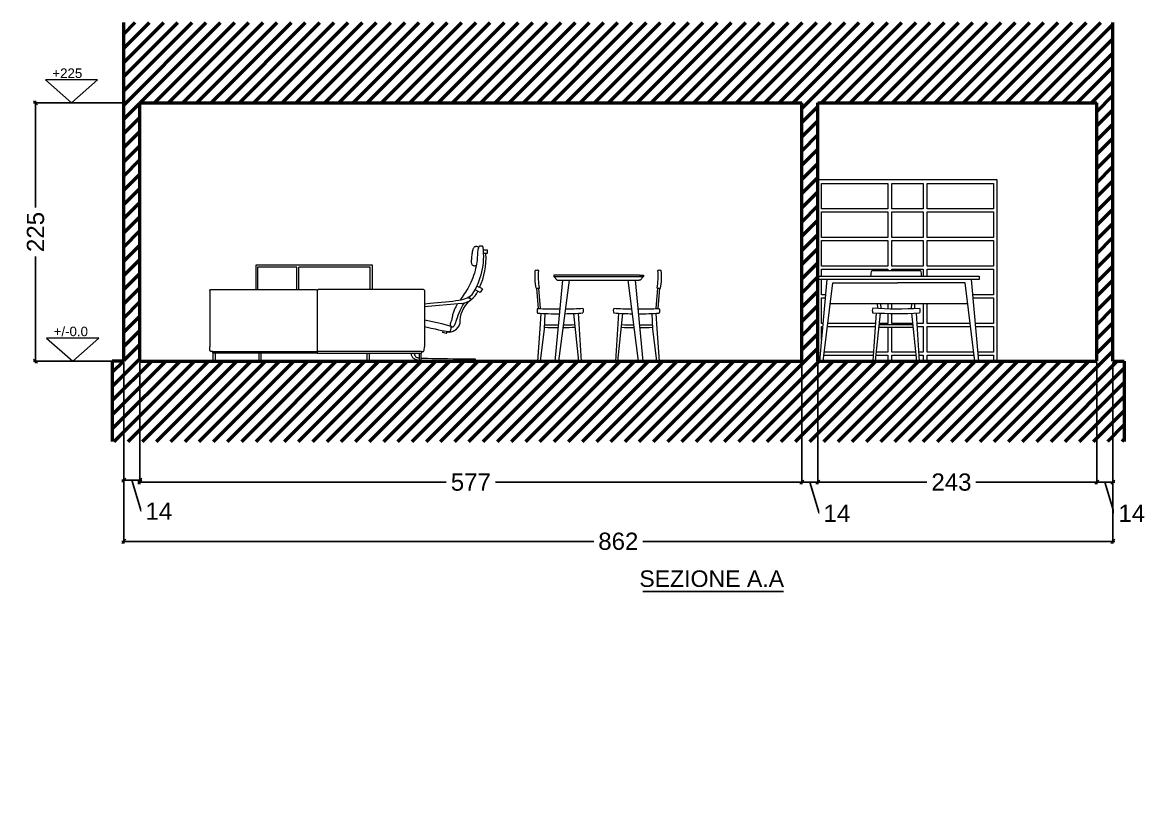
# Model space of a CAD drawing. Header units: inches. Extents: x 2960 to 8891, y 1487 to 4457.
# Drawn here: x 2960 to 3942, y 3772 to 4457 of the extents above; entities that cross this region are included whole.
import ezdxf

# ---------------------------------------------------------------- set-up
doc = ezdxf.new("R2010")
doc.units = ezdxf.units.IN
doc.header["$MEASUREMENT"] = 0
for name, color, linetype, lineweight in [('A-FURN', 8, 'Continuous', 20), ('A-WALL-FULL', 7, 'Continuous', 50), ('G-ANNO-DIM', 90, 'Continuous', 18)]:
    doc.layers.add(name, color=color, linetype=linetype, lineweight=lineweight)
doc.styles.add('ARIAL', font='arial.ttf')
doc.styles.add('underline', font='arial.ttf')
doc.dimstyles.new('TICK_36', dxfattribs={"dimtxt": 15, "dimasz": 3.6, "dimexe": 1.8, "dimexo": 1.2, "dimgap": 1.8, "dimtad": 0, "dimdec": 0, "dimzin": 0, "dimdsep": 46, "dimtxsty": 'ARIAL', "dimblk": 'OBLIQUE', "dimcen": 1.8, "dimdle": 1.8, "dimclrd": 256, "dimclrt": 256, "dimadec": 0, "dimazin": 0, "dimtfac": 1, "dimtdec": 0, "dimtmove": 1, "dimatfit": 3, "dimldrblk": 'OPEN90', "dimfxl": 1, "dimtfill": 1, "dimtolj": 1, "dimtzin": 0, "dimarcsym": 0})

# ---------------------------------------------------------------- blocks, each defined once
blk = doc.blocks.new('A$C3DB733C8')
for p, q in [((-154.5, 98.4), (-154.5, 40.1)), ((66.8, 98.4), (66.8, 40.1)), ((-151.5, 35.4), (-43.8, 35.4)), ((63.8, 35.4), (-43.8, 35.4))]:
    blk.add_line(p, q)
for points in [[(-154.5, 98.4), (-154.3, 99), (-153.5, 99.2), (-45, 99.2), (-43.8, 98.2), (-43.8, 46.9), (-43.8, 33.6), (-150.8, 33.6), (-151.5, 34.1), (-151.5, 35.4), (-153.5, 35.3), (-154.3, 36.8), (-154.5, 40.1)], [(66.8, 98.4), (66.6, 99), (65.9, 99.2), (-42.6, 99.2), (-43.8, 98.2), (-43.8, 46.9), (-43.8, 33.6), (63.1, 33.6), (63.9, 34.1), (63.8, 35.4), (65.9, 35.3), (66.6, 36.8), (66.8, 40.1)], [(-148.8, 33.6), (-148.8, 25.6), (-151.1, 25.6), (-151.1, 33.8)], [(61.2, 33.6), (61.2, 25.6), (63.5, 25.6), (63.5, 33.8)]]:
    blk.add_lwpolyline(points)
blk = doc.blocks.new('_Oblique')
at = {"color": 0, "linetype": 'ByBlock', "lineweight": -2}
blk.add_line((-0.5, -0.5), (0.5, 0.5), dxfattribs=at)
blk = doc.blocks.new('*D40')
at = {"layer": 'Defpoints', "color": 0, "transparency": 16777216}
for p in [(3048.35, 4161.67), (3062.35, 4161.67), (3062.35, 4057.95)]:
    blk.add_point(p, dxfattribs=at)
at = {"layer": 'G-ANNO-DIM', "color": 0, "lineweight": -2, "transparency": 16777216}
for p, q in [((3048.35, 4160.47), (3048.35, 4056.15)), ((3062.35, 4160.47), (3062.35, 4056.15))]:
    blk.add_line(p, q, dxfattribs=at)
at = {"layer": 'G-ANNO-DIM', "lineweight": -2, "transparency": 16777216}
for p, q in [((3046.55, 4057.95), (3064.15, 4057.95)), ((3055.35, 4057.95), (3063.48, 4030.85)), ((3063.48, 4030.85), (3067.08, 4030.85))]:
    blk.add_line(p, q, dxfattribs=at)
at = {"layer": 'G-ANNO-DIM', "lineweight": -2, "transparency": 16777216, "xscale": 3.6, "yscale": 3.6, "zscale": 3.6, "rotation": 180}
blk.add_blockref('_Oblique', (3048.35, 4057.95), dxfattribs=at)
at = {"layer": 'G-ANNO-DIM', "lineweight": -2, "transparency": 16777216, "xscale": 3.6, "yscale": 3.6, "zscale": 3.6}
blk.add_blockref('_Oblique', (3062.35, 4057.95), dxfattribs=at)
at = {"layer": 'G-ANNO-DIM', "transparency": 16777216, "insert": (3078.89, 4030.85), "char_height": 15, "attachment_point": 5, "style": 'ARIAL', "bg_fill": 3, "box_fill_scale": 1.25, "bg_fill_color": 256, "bg_fill_true_color": 13158600, "bg_fill_transparency": 0}
blk.add_mtext('\\A1;14', dxfattribs=at)
blk = doc.blocks.new('_Open90')
at = {"color": 0, "linetype": 'ByBlock', "lineweight": -2}
for p, q in [((0, 0), (-1, 0)), ((-0.5, 0.5), (0, 0)), ((0, 0), (-0.5, -0.5))]:
    blk.add_line(p, q, dxfattribs=at)
blk = doc.blocks.new('*D41')
at = {"layer": 'Defpoints', "color": 0, "transparency": 16777216}
for p in [(3639.35, 4161.67), (3653.35, 4161.67), (3653.35, 4056.15)]:
    blk.add_point(p, dxfattribs=at)
at = {"layer": 'G-ANNO-DIM', "color": 0, "lineweight": -2, "transparency": 16777216}
for p, q in [((3639.35, 4160.47), (3639.35, 4054.35)), ((3653.35, 4160.47), (3653.35, 4054.35))]:
    blk.add_line(p, q, dxfattribs=at)
at = {"layer": 'G-ANNO-DIM', "lineweight": -2, "transparency": 16777216}
for p, q in [((3637.55, 4056.15), (3655.15, 4056.15)), ((3646.35, 4056.15), (3654.48, 4029.05)), ((3654.48, 4029.05), (3658.08, 4029.05))]:
    blk.add_line(p, q, dxfattribs=at)
at = {"layer": 'G-ANNO-DIM', "lineweight": -2, "transparency": 16777216, "xscale": 3.6, "yscale": 3.6, "zscale": 3.6, "rotation": 180}
blk.add_blockref('_Oblique', (3639.35, 4056.15), dxfattribs=at)
at = {"layer": 'G-ANNO-DIM', "lineweight": -2, "transparency": 16777216, "xscale": 3.6, "yscale": 3.6, "zscale": 3.6}
blk.add_blockref('_Oblique', (3653.35, 4056.15), dxfattribs=at)
at = {"layer": 'G-ANNO-DIM', "transparency": 16777216, "insert": (3669.89, 4029.05), "char_height": 15, "attachment_point": 5, "style": 'ARIAL', "bg_fill": 3, "box_fill_scale": 1.25, "bg_fill_color": 256, "bg_fill_true_color": 13158600, "bg_fill_transparency": 0}
blk.add_mtext('\\A1;14', dxfattribs=at)
blk = doc.blocks.new('*D42')
at = {"layer": 'Defpoints', "color": 0, "transparency": 16777216}
for p in [(3896.41, 4161.67), (3910.41, 4161.67), (3910.41, 4056.15)]:
    blk.add_point(p, dxfattribs=at)
at = {"layer": 'G-ANNO-DIM', "color": 0, "lineweight": -2, "transparency": 16777216}
for p, q in [((3896.41, 4160.47), (3896.41, 4054.35)), ((3910.41, 4160.47), (3910.41, 4054.35))]:
    blk.add_line(p, q, dxfattribs=at)
at = {"layer": 'G-ANNO-DIM', "lineweight": -2, "transparency": 16777216}
for p, q in [((3894.61, 4056.15), (3912.21, 4056.15)), ((3903.41, 4056.15), (3911.54, 4029.05)), ((3911.54, 4029.05), (3915.14, 4029.05))]:
    blk.add_line(p, q, dxfattribs=at)
at = {"layer": 'G-ANNO-DIM', "lineweight": -2, "transparency": 16777216, "xscale": 3.6, "yscale": 3.6, "zscale": 3.6, "rotation": 180}
blk.add_blockref('_Oblique', (3896.41, 4056.15), dxfattribs=at)
at = {"layer": 'G-ANNO-DIM', "lineweight": -2, "transparency": 16777216, "xscale": 3.6, "yscale": 3.6, "zscale": 3.6}
blk.add_blockref('_Oblique', (3910.41, 4056.15), dxfattribs=at)
at = {"layer": 'G-ANNO-DIM', "transparency": 16777216, "insert": (3926.95, 4029.05), "char_height": 15, "attachment_point": 5, "style": 'ARIAL', "bg_fill": 3, "box_fill_scale": 1.25, "bg_fill_color": 256, "bg_fill_true_color": 13158600, "bg_fill_transparency": 0}
blk.add_mtext('\\A1;14', dxfattribs=at)
blk = doc.blocks.new('*D43')
at = {"layer": 'Defpoints', "color": 0, "transparency": 16777216}
for p in [(3639.35, 4107.41), (3062.35, 4081.18), (3639.35, 4056.15)]:
    blk.add_point(p, dxfattribs=at)
at = {"layer": 'G-ANNO-DIM', "color": 0, "lineweight": -2, "transparency": 16777216}
for p, q in [((3639.35, 4106.21), (3639.35, 4054.35)), ((3062.35, 4079.98), (3062.35, 4054.35))]:
    blk.add_line(p, q, dxfattribs=at)
at = {"layer": 'G-ANNO-DIM', "lineweight": -2, "transparency": 16777216}
for p, q in [((3060.55, 4056.15), (3332.48, 4056.15)), ((3641.15, 4056.15), (3369.23, 4056.15))]:
    blk.add_line(p, q, dxfattribs=at)
at = {"layer": 'G-ANNO-DIM', "lineweight": -2, "transparency": 16777216, "xscale": 3.6, "yscale": 3.6, "zscale": 3.6, "rotation": 180}
blk.add_blockref('_Oblique', (3062.35, 4056.15), dxfattribs=at)
at = {"layer": 'G-ANNO-DIM', "lineweight": -2, "transparency": 16777216, "xscale": 3.6, "yscale": 3.6, "zscale": 3.6}
blk.add_blockref('_Oblique', (3639.35, 4056.15), dxfattribs=at)
at = {"layer": 'G-ANNO-DIM', "transparency": 16777216, "insert": (3350.85, 4056.15), "char_height": 15, "attachment_point": 5, "style": 'ARIAL', "bg_fill": 3, "box_fill_scale": 1.25, "bg_fill_color": 256, "bg_fill_true_color": 13158600, "bg_fill_transparency": 0}
blk.add_mtext('\\A1;577', dxfattribs=at)
blk = doc.blocks.new('*D44')
at = {"layer": 'Defpoints', "color": 0, "transparency": 16777216}
for p in [(3653.35, 4161.67), (3896.41, 4161.67), (3896.41, 4056.15)]:
    blk.add_point(p, dxfattribs=at)
at = {"layer": 'G-ANNO-DIM', "color": 0, "lineweight": -2, "transparency": 16777216}
for p, q in [((3653.35, 4160.47), (3653.35, 4054.35)), ((3896.41, 4160.47), (3896.41, 4054.35))]:
    blk.add_line(p, q, dxfattribs=at)
at = {"layer": 'G-ANNO-DIM', "lineweight": -2, "transparency": 16777216}
for p, q in [((3651.55, 4056.15), (3751.24, 4056.15)), ((3898.21, 4056.15), (3788.24, 4056.15))]:
    blk.add_line(p, q, dxfattribs=at)
at = {"layer": 'G-ANNO-DIM', "lineweight": -2, "transparency": 16777216, "xscale": 3.6, "yscale": 3.6, "zscale": 3.6, "rotation": 180}
blk.add_blockref('_Oblique', (3653.35, 4056.15), dxfattribs=at)
at = {"layer": 'G-ANNO-DIM', "lineweight": -2, "transparency": 16777216, "xscale": 3.6, "yscale": 3.6, "zscale": 3.6}
blk.add_blockref('_Oblique', (3896.41, 4056.15), dxfattribs=at)
at = {"layer": 'G-ANNO-DIM', "transparency": 16777216, "insert": (3769.74, 4056.15), "char_height": 15, "attachment_point": 5, "style": 'ARIAL', "bg_fill": 3, "box_fill_scale": 1.25, "bg_fill_color": 256, "bg_fill_true_color": 13158600, "bg_fill_transparency": 0}
blk.add_mtext('\\A1;243', dxfattribs=at)
blk = doc.blocks.new('*D45')
at = {"layer": 'Defpoints', "color": 0, "transparency": 16777216}
for p in [(3048.35, 4161.67), (3910.41, 4081.63), (3910.41, 4004.58)]:
    blk.add_point(p, dxfattribs=at)
at = {"layer": 'G-ANNO-DIM', "color": 0, "lineweight": -2, "transparency": 16777216}
for p, q in [((3048.35, 4160.47), (3048.35, 4002.78)), ((3910.41, 4080.43), (3910.41, 4002.78))]:
    blk.add_line(p, q, dxfattribs=at)
at = {"layer": 'G-ANNO-DIM', "lineweight": -2, "transparency": 16777216}
for p, q in [((3046.55, 4004.58), (3461.08, 4004.58)), ((3912.21, 4004.58), (3497.69, 4004.58))]:
    blk.add_line(p, q, dxfattribs=at)
at = {"layer": 'G-ANNO-DIM', "lineweight": -2, "transparency": 16777216, "xscale": 3.6, "yscale": 3.6, "zscale": 3.6, "rotation": 180}
blk.add_blockref('_Oblique', (3048.35, 4004.58), dxfattribs=at)
at = {"layer": 'G-ANNO-DIM', "lineweight": -2, "transparency": 16777216, "xscale": 3.6, "yscale": 3.6, "zscale": 3.6}
blk.add_blockref('_Oblique', (3910.41, 4004.58), dxfattribs=at)
at = {"layer": 'G-ANNO-DIM', "transparency": 16777216, "insert": (3479.38, 4004.58), "char_height": 15, "attachment_point": 5, "style": 'ARIAL', "bg_fill": 3, "box_fill_scale": 1.25, "bg_fill_color": 256, "bg_fill_true_color": 13158600, "bg_fill_transparency": 0}
blk.add_mtext('\\A1;862', dxfattribs=at)
blk = doc.blocks.new('*D46')
at = {"layer": 'Defpoints', "color": 0, "transparency": 16777216}
for p in [(2971.44, 4386.67), (3048.35, 4386.67), (3048.35, 4161.67)]:
    blk.add_point(p, dxfattribs=at)
at = {"layer": 'G-ANNO-DIM', "color": 0, "lineweight": -2, "transparency": 16777216}
for p, q in [((3047.15, 4386.67), (2969.64, 4386.67)), ((3047.15, 4161.67), (2969.64, 4161.67))]:
    blk.add_line(p, q, dxfattribs=at)
at = {"layer": 'G-ANNO-DIM', "lineweight": -2, "transparency": 16777216}
for p, q in [((2971.44, 4388.47), (2971.44, 4292.73)), ((2971.44, 4159.87), (2971.44, 4255.62))]:
    blk.add_line(p, q, dxfattribs=at)
at = {"layer": 'G-ANNO-DIM', "lineweight": -2, "transparency": 16777216, "xscale": 3.6, "yscale": 3.6, "zscale": 3.6}
for p, rotation in [((2971.44, 4386.67), 90), ((2971.44, 4161.67), 270)]:
    blk.add_blockref('_Oblique', p, dxfattribs=dict(at, rotation=rotation))
at = {"layer": 'G-ANNO-DIM', "transparency": 16777216, "insert": (2971.44, 4274.17), "char_height": 15, "attachment_point": 5, "rotation": 90, "style": 'ARIAL', "bg_fill": 3, "box_fill_scale": 1.25, "bg_fill_color": 256, "bg_fill_true_color": 13158600, "bg_fill_transparency": 0}
blk.add_mtext('\\A1;225', dxfattribs=at)

msp = doc.modelspace()

# ---------------------------------------------------------------- hatches: boundary and pattern name
at = {"layer": 'A-WALL-FULL'}
h = msp.add_hatch(dxfattribs=at)
h.set_pattern_fill('ANSI31', color=0, scale=70)
h.paths.add_polyline_path([(3048.35, 4456.67), (3048.35, 4386.67), (3048.35, 4161.67), (3038.35, 4161.67), (3038.35, 4091.67), (3920.41, 4091.67), (3920.41, 4161.67), (3910.41, 4161.67), (3910.41, 4386.67), (3910.41, 4456.67)])
h.paths.add_polyline_path([(3639.35, 4386.67), (3639.35, 4161.67), (3062.35, 4161.67), (3062.35, 4386.67)], flags=16)
h.paths.add_polyline_path([(3653.35, 4386.67), (3896.41, 4386.67), (3896.41, 4161.67), (3653.35, 4161.67)], flags=16)
h.paths.add_polyline_path([(3306.06, 3727.76), (3305.9, 3657.76), (3305.41, 3432.76), (3010.41, 3432.76), (3000.41, 3432.76), (3000.41, 3362.76), (3920.41, 3362.76), (3920.41, 3432.76), (3910.41, 3432.76), (3910.41, 3657.76), (3910.41, 3727.76)])
h.paths.add_polyline_path([(3896.41, 3657.76), (3896.41, 3432.76), (3319.41, 3432.76), (3319.41, 3657.76)], flags=16)
h.paths.add_polyline_path([(2996.41, 2154.49), (2996.41, 2084.49), (2996.41, 1859.49), (2986.41, 1859.49), (2986.41, 1789.49), (3920.41, 1789.49), (3920.41, 1859.49), (3910.41, 1859.49), (3910.41, 2084.49), (3910.41, 2154.49)])
h.paths.add_polyline_path([(3896.41, 2084.49), (3896.41, 1859.49), (3310.91, 1859.49), (3310.91, 2084.49)], flags=16)
h.paths.add_polyline_path([(3296.41, 2084.49), (3296.41, 1859.49), (3010.41, 1859.49), (3010.41, 2084.49)], flags=16)
at = {"layer": 'G-ANNO-DIM'}
h = msp.add_hatch(color=256, dxfattribs=at)
h.dxf.hatch_style = 1
h.paths.add_polyline_path([(3025.48, 4406.69), (2979.97, 4406.69), (3002.72, 4386.67)], flags=17)
h.paths.add_polyline_path([(2979.97, 4406.69), (3002.72, 4386.67), (3025.48, 4406.69)])
h = msp.add_hatch(color=256, dxfattribs=at)
h.dxf.hatch_style = 1
h.paths.add_polyline_path([(3026.6, 4181.69), (2981.1, 4181.69), (3003.85, 4161.67)], flags=17)
h.paths.add_polyline_path([(2981.1, 4181.69), (3003.85, 4161.67), (3026.6, 4181.69)])

# ---------------------------------------------------------------- linework, layer by layer
for p, q in [((3298.76, 4168.39), (3298.73, 4168.51)), ((3301.39, 4168.51), (3301.43, 4168.32)), ((3500.65, 3960.94), (3623.5, 3960.94))]:
    msp.add_line(p, q)
at = {"layer": 'A-FURN'}
for p, q in [((3809.6, 4319.49), (3653.35, 4319.49)), ((3653.35, 4319.49), (3653.35, 4161.67)), ((3656.48, 4294.48), (3656.48, 4316.36)), ((3656.48, 4316.36), (3714.24, 4316.36)), ((3714.24, 4316.36), (3714.24, 4294.48)), ((3717.76, 4316.36), (3745.2, 4316.36)), ((3717.76, 4294.48), (3717.76, 4316.36)), ((3745.2, 4316.36), (3745.2, 4294.48)), ((3748.72, 4294.48), (3748.72, 4316.36)), ((3748.72, 4316.36), (3806.48, 4316.36)), ((3806.48, 4316.36), (3806.48, 4294.48)), ((3809.6, 4161.67), (3809.6, 4319.49)), ((3714.24, 4294.48), (3656.48, 4294.48)), ((3745.2, 4294.48), (3717.76, 4294.48)), ((3806.48, 4294.48), (3748.72, 4294.48)), ((3656.48, 4269.48), (3656.48, 4291.74)), ((3656.48, 4291.74), (3714.24, 4291.74)), ((3714.24, 4291.74), (3714.24, 4269.48)), ((3717.76, 4291.74), (3745.2, 4291.74)), ((3717.76, 4269.48), (3717.76, 4291.74)), ((3745.2, 4291.74), (3745.2, 4269.48)), ((3748.72, 4269.48), (3748.72, 4291.74)), ((3748.72, 4291.74), (3806.48, 4291.74)), ((3806.48, 4291.74), (3806.48, 4269.48)), ((3714.24, 4269.48), (3656.48, 4269.48)), ((3656.48, 4244.48), (3656.48, 4266.74)), ((3656.48, 4266.74), (3714.24, 4266.74)), ((3714.24, 4266.74), (3714.24, 4244.48)), ((3745.2, 4269.48), (3717.76, 4269.48)), ((3717.76, 4266.74), (3745.2, 4266.74)), ((3717.76, 4244.48), (3717.76, 4266.74)), ((3745.2, 4266.74), (3745.2, 4244.48)), ((3806.48, 4269.48), (3748.72, 4269.48)), ((3748.72, 4244.48), (3748.72, 4266.74)), ((3748.72, 4266.74), (3806.48, 4266.74)), ((3806.48, 4266.74), (3806.48, 4244.48)), ((3263.11, 4223.97), (3263.11, 4243.4)), ((3714.24, 4244.48), (3656.48, 4244.48)), ((3745.2, 4244.48), (3717.76, 4244.48)), ((3806.48, 4244.48), (3748.72, 4244.48)), ((3199.27, 4223.97), (3199.27, 4243.4)), ((3200.92, 4223.97), (3200.92, 4243.4)), ((3423.11, 4235.43), (3501.43, 4235.43)), ((3656.48, 4235.6), (3656.48, 4241.74)), ((3656.48, 4241.74), (3714.24, 4241.74)), ((3714.24, 4241.74), (3714.24, 4240.75)), ((3717.76, 4241.74), (3745.2, 4241.74)), ((3717.76, 4240.75), (3717.76, 4241.74)), ((3745.2, 4241.74), (3745.2, 4235.6)), ((3748.72, 4235.6), (3748.72, 4241.74)), ((3748.72, 4241.74), (3806.48, 4241.74)), ((3806.48, 4241.74), (3806.48, 4219.48)), ((3359.03, 4221.32), (3354.47, 4223.86)), ((3360.9, 4224.6), (3356.07, 4226.93)), ((3360.9, 4224.6), (3359.03, 4221.32)), ((3409.68, 4207.51), (3408.24, 4225.11)), ((3411.62, 4207.41), (3410.16, 4225.15)), ((3512.29, 4207.41), (3513.75, 4225.15)), ((3514.22, 4207.51), (3515.66, 4225.11)), ((3656.48, 4219.48), (3656.48, 4232.69)), ((3331.93, 4213.65), (3335.03, 4213.99)), ((3335.03, 4213.99), (3337.84, 4214.33)), ((3337.84, 4214.33), (3340.31, 4214.68)), ((3340.31, 4214.68), (3342.45, 4215.07)), ((3342.45, 4215.07), (3344.34, 4215.53)), ((3344.34, 4215.53), (3346.04, 4216.07)), ((3346.04, 4216.07), (3347.59, 4216.75)), ((3347.59, 4216.75), (3349.07, 4217.57)), ((3349.07, 4217.57), (3350.53, 4218.59)), ((3350.53, 4218.59), (3352.04, 4219.82)), ((3659.98, 4219.48), (3656.48, 4219.48)), ((3656.48, 4194.48), (3656.48, 4216.74)), ((3656.48, 4216.74), (3659.73, 4216.74)), ((3806.48, 4219.48), (3788.11, 4219.48)), ((3788.36, 4216.74), (3806.48, 4216.74)), ((3806.48, 4216.74), (3806.48, 4194.48)), ((3310.48, 4211.48), (3315.33, 4212.01)), ((3342.67, 4211.86), (3310.48, 4208.92)), ((3315.33, 4212.01), (3318.49, 4212.33)), ((3318.49, 4212.33), (3321.82, 4212.65)), ((3321.82, 4212.65), (3325.23, 4212.98)), ((3325.23, 4212.98), (3328.63, 4213.31)), ((3328.63, 4213.31), (3331.93, 4213.65)), ((3664.12, 4211.81), (3783.98, 4211.81)), ((3705.07, 4211.81), (3705.19, 4207.72)), ((3707.93, 4211.81), (3708.06, 4207.59)), ((3714.24, 4211.81), (3714.24, 4207.38)), ((3717.76, 4207.32), (3717.76, 4211.81)), ((3734.98, 4207.52), (3735.11, 4211.81)), ((3737.86, 4207.64), (3737.98, 4211.81)), ((3745.2, 4211.81), (3745.2, 4194.48)), ((3748.72, 4194.48), (3748.72, 4211.81)), ((3411.71, 4203.26), (3411.06, 4189.79)), ((3415.45, 4203.11), (3414.8, 4189.7)), ((3445, 4161.67), (3440.59, 4203.17)), ((3444.43, 4203.34), (3447.11, 4161.67)), ((3479.48, 4203.34), (3476.8, 4161.67)), ((3478.91, 4161.67), (3483.32, 4203.17)), ((3508.46, 4203.11), (3509.1, 4189.7)), ((3512.2, 4203.26), (3512.84, 4189.79)), ((3657.73, 4194.48), (3656.48, 4194.48)), ((3703.44, 4194.48), (3662.02, 4194.48)), ((3704.03, 4203.63), (3701.35, 4161.78)), ((3703.46, 4161.78), (3707.87, 4203.44)), ((3714.24, 4194.48), (3706.92, 4194.48)), ((3714.24, 4203.23), (3714.24, 4194.48)), ((3717.76, 4194.48), (3717.76, 4203.16)), ((3736.04, 4194.48), (3717.76, 4194.48)), ((3739.5, 4161.67), (3735.1, 4203.37)), ((3738.93, 4203.54), (3741.61, 4161.67)), ((3745.2, 4194.48), (3739.51, 4194.48)), ((3786.07, 4194.48), (3748.72, 4194.48)), ((3806.48, 4194.48), (3790.37, 4194.48)), ((3411.06, 4189.79), (3408.81, 4161.67)), ((3414.8, 4189.7), (3411.27, 4161.67)), ((3509.1, 4189.7), (3512.64, 4161.67)), ((3512.85, 4189.79), (3515.1, 4161.67)), ((3656.48, 4180.62), (3656.48, 4191.74)), ((3656.48, 4191.74), (3657.48, 4191.74)), ((3661.69, 4191.74), (3703.27, 4191.74)), ((3706.58, 4191.33), (3736.37, 4191.33)), ((3706.82, 4193.52), (3736.13, 4193.52)), ((3714.24, 4191.33), (3714.24, 4169.48)), ((3717.76, 4169.48), (3717.76, 4191.33)), ((3739.69, 4191.74), (3745.2, 4191.74)), ((3745.2, 4191.74), (3745.2, 4169.48)), ((3748.72, 4169.48), (3748.72, 4191.74)), ((3748.72, 4191.74), (3786.4, 4191.74)), ((3790.61, 4191.74), (3806.48, 4191.74)), ((3806.48, 4191.74), (3806.48, 4169.48)), ((3298.99, 4167.54), (3298.76, 4168.39)), ((3299.22, 4166.79), (3298.99, 4167.54)), ((3299.46, 4166.13), (3299.22, 4166.79)), ((3299.71, 4165.55), (3299.46, 4166.13)), ((3299.99, 4165.05), (3299.71, 4165.55)), ((3300.29, 4164.6), (3299.99, 4165.05)), ((3301.43, 4168.32), (3301.71, 4167.35)), ((3301.71, 4167.35), (3301.97, 4166.64)), ((3301.97, 4166.64), (3302.23, 4166.12)), ((3302.23, 4166.12), (3302.48, 4165.76)), ((3302.48, 4165.76), (3302.72, 4165.49)), ((3302.72, 4165.49), (3302.98, 4165.29)), ((3302.98, 4165.29), (3303.25, 4165.09)), ((3303.25, 4165.09), (3303.63, 4164.91)), ((3303.63, 4164.91), (3304.21, 4164.73)), ((3658.68, 4166.74), (3701.67, 4166.74)), ((3701.84, 4169.48), (3659.01, 4169.48)), ((3703.98, 4166.74), (3714.24, 4166.74)), ((3714.24, 4169.48), (3704.27, 4169.48)), ((3714.24, 4166.74), (3714.24, 4161.67)), ((3738.68, 4169.48), (3717.76, 4169.48)), ((3717.76, 4161.67), (3717.76, 4166.74)), ((3717.76, 4166.74), (3738.97, 4166.74)), ((3745.2, 4169.48), (3741.11, 4169.48)), ((3741.28, 4166.74), (3745.2, 4166.74)), ((3745.2, 4166.74), (3745.2, 4161.67)), ((3789.09, 4169.48), (3748.72, 4169.48)), ((3748.72, 4161.67), (3748.72, 4166.74)), ((3748.72, 4166.74), (3789.42, 4166.74)), ((3806.48, 4169.48), (3792.62, 4169.48)), ((3792.86, 4166.74), (3806.48, 4166.74)), ((3806.48, 4166.74), (3806.48, 4161.67)), ((3300.64, 4164.21), (3300.29, 4164.6)), ((3301.03, 4163.86), (3300.64, 4164.21)), ((3301.47, 4163.53), (3301.03, 4163.86)), ((3301.99, 4163.23), (3301.47, 4163.53)), ((3302.65, 4162.95), (3301.99, 4163.23)), ((3303.53, 4162.69), (3302.65, 4162.95)), ((3304.7, 4162.45), (3303.53, 4162.69)), ((3304.21, 4164.73), (3305.07, 4164.57)), ((3305.68, 4162.32), (3304.7, 4162.45)), ((3305.07, 4164.57), (3305.68, 4164.5)), ((3307.62, 4164.32), (3308.04, 4164.29)), ((3308.23, 4162.04), (3307.62, 4162.1)), ((3308.04, 4164.29), (3310.34, 4164.17)), ((3310.75, 4161.87), (3308.23, 4162.04)), ((3310.34, 4164.17), (3313.3, 4164.08)), ((3313.88, 4161.73), (3310.75, 4161.87)), ((3313.3, 4164.08), (3316.97, 4164)), ((3316.97, 4164), (3321.2, 4163.94)), ((3321.2, 4163.94), (3325.81, 4163.88)), ((3325.81, 4163.88), (3330.59, 4163.82)), ((3330.59, 4163.82), (3335.35, 4163.75)), ((3335.35, 4163.75), (3339.9, 4163.66)), ((3339.9, 4163.66), (3344.04, 4163.55)), ((3344.04, 4163.55), (3347.58, 4163.68)), ((3347.58, 4163.68), (3354.67, 4163.78)), ((3354.67, 4163.78), (3354.67, 4161.67)), ((3411.27, 4161.67), (3408.81, 4161.67)), ((3447.11, 4161.67), (3445, 4161.67)), ((3476.8, 4161.67), (3478.91, 4161.67)), ((3512.64, 4161.67), (3515.09, 4161.67)), ((3653.35, 4161.67), (3656.48, 4161.67)), ((3701.35, 4161.78), (3703.46, 4161.78)), ((3714.24, 4161.67), (3717.76, 4161.67)), ((3741.61, 4161.67), (3739.5, 4161.67)), ((3745.2, 4161.67), (3748.72, 4161.67)), ((3806.48, 4161.67), (3809.6, 4161.67))]:
    msp.add_line(p, q, dxfattribs=at)
for points in [[(3358.29, 4261.83), (3358.07, 4261.64), (3357.84, 4261.32), (3357.63, 4260.86), (3357.42, 4260.28), (3357.22, 4259.59), (3357.05, 4258.8), (3356.89, 4257.92), (3356.77, 4256.97), (3356.68, 4255.95), (3356.61, 4254.85), (3356.54, 4253.68), (3356.47, 4252.41), (3356.36, 4251.04), (3356.22, 4249.57), (3356.03, 4247.98), (3355.77, 4246.27), (3355.43, 4244.43), (3355.01, 4242.49), (3354.51, 4240.48), (3353.94, 4238.41), (3353.29, 4236.33), (3352.58, 4234.26), (3351.81, 4232.22), (3350.97, 4230.26), (3350.07, 4228.38), (3349.13, 4226.6), (3348.15, 4224.89), (3347.15, 4223.26), (3346.14, 4221.71), (3345.13, 4220.22), (3344.13, 4218.78), (3343.16, 4217.4), (3342.22, 4216.06), (3341.39, 4214.88)], [(3355.53, 4245), (3354.95, 4244.71), (3354.41, 4244.55), (3353.93, 4244.5), (3353.49, 4244.54), (3353.1, 4244.67), (3352.76, 4244.85), (3352.46, 4245.09), (3352.2, 4245.37), (3351.99, 4245.67), (3351.82, 4246), (3351.68, 4246.38), (3351.59, 4246.82), (3351.52, 4247.35), (3351.5, 4247.96), (3351.5, 4248.68), (3351.54, 4249.52), (3351.6, 4250.49), (3351.69, 4251.55), (3351.8, 4252.68), (3351.93, 4253.84), (3352.08, 4255), (3352.24, 4256.11), (3352.41, 4257.15), (3352.59, 4258.07), (3352.78, 4258.86), (3352.98, 4259.51), (3353.19, 4260.05), (3353.41, 4260.49), (3353.64, 4260.83), (3353.89, 4261.11), (3354.16, 4261.32), (3354.45, 4261.49), (3354.77, 4261.63), (3355.11, 4261.72), (3355.47, 4261.76), (3355.85, 4261.74), (3356.25, 4261.63), (3356.68, 4261.44), (3357.12, 4261.15), (3357.59, 4260.75)], [(3356.97, 4258.34), (3356.97, 4258.36)], [(3360.6, 4261.88), (3358.29, 4261.83)], [(3361.77, 4258.58), (3361.77, 4258.58), (3365.09, 4258.58), (3365.09, 4255.28), (3361.99, 4255.28)], [(3265, 4223.97), (3265, 4245.27), (3163.36, 4245.27), (3163.36, 4223.97)], [(3265, 4223.97), (3265, 4245.27), (3163.36, 4245.27), (3163.36, 4223.97)], [(3199.27, 4243.4), (3164.92, 4243.4), (3164.92, 4223.97)], [(3263.12, 4243.4), (3200.92, 4243.4)], [(3497.71, 4236.49), (3423.11, 4236.49), (3423.11, 4235.44), (3426.11, 4232.22), (3497.67, 4232.22)], [(3497.71, 4236.49), (3501.43, 4236.48), (3501.43, 4235.43), (3498.43, 4232.21), (3497.67, 4232.22)], [(3430.59, 4232.22), (3423.99, 4161.67), (3427.57, 4161.67), (3436.75, 4232.22)], [(3494.02, 4232.22), (3500.62, 4161.67), (3497.04, 4161.67), (3487.86, 4232.22)], [(3661.17, 4232.69), (3654.77, 4161.67), (3658.06, 4161.67), (3666.29, 4229.79), (3722.98, 4229.79)], [(3786.92, 4232.69), (3793.32, 4161.67), (3790.03, 4161.67), (3781.81, 4229.79), (3722.98, 4229.79)], [(3339.16, 4211.54), (3338.92, 4211.17), (3338.24, 4210.06), (3337.62, 4209), (3337.08, 4207.98), (3336.61, 4207), (3336.2, 4206.07), (3335.87, 4205.18), (3335.58, 4204.33), (3335.34, 4203.53), (3335.15, 4202.76), (3334.98, 4202.04), (3334.84, 4201.35), (3334.71, 4200.69), (3334.6, 4200.08), (3334.49, 4199.49), (3334.39, 4198.93), (3334.28, 4198.4), (3334.16, 4197.89), (3334.02, 4197.39), (3333.87, 4196.92), (3333.69, 4196.45), (3333.5, 4196), (3333.3, 4195.56), (3333.13, 4195.13), (3332.98, 4194.7), (3332.87, 4194.28), (3332.81, 4193.87), (3332.82, 4193.46), (3332.9, 4193.05), (3333.06, 4192.66), (3333.27, 4192.3), (3333.54, 4191.98), (3333.85, 4191.72), (3334.19, 4191.53), (3334.54, 4191.42), (3334.92, 4191.41), (3335.29, 4191.51), (3335.67, 4191.74), (3336.06, 4192.1), (3336.45, 4192.63), (3336.86, 4193.32), (3337.29, 4194.2), (3337.73, 4195.27), (3338.19, 4196.57), (3338.68, 4198.08), (3339.23, 4199.79), (3339.86, 4201.67), (3340.61, 4203.7), (3341.51, 4205.83), (3342.59, 4208.05), (3343.89, 4210.33), (3345.24, 4212.34)], [(3333.68, 4191.83), (3331.69, 4192.5), (3328.87, 4193.28), (3325.43, 4194.14), (3321.55, 4195.06), (3317.43, 4195.98), (3313.27, 4196.88), (3310.48, 4197.46)], [(3310.48, 4191.75), (3312.64, 4191.26), (3316.21, 4190.46), (3319.61, 4189.7), (3322.73, 4189.02), (3325.42, 4188.45), (3327.59, 4188.01), (3329.28, 4187.7), (3330.55, 4187.51), (3331.47, 4187.44), (3332.11, 4187.47), (3332.53, 4187.59), (3332.81, 4187.8), (3333.02, 4188.09), (3333.2, 4188.45), (3333.36, 4188.86), (3333.51, 4189.31), (3333.62, 4189.79), (3333.7, 4190.3), (3333.74, 4190.82), (3333.74, 4191.33), (3333.68, 4191.83)], [(3329.6, 4185.65), (3326.41, 4186.51), (3326.82, 4188.16)], [(3329.6, 4185.65), (3330.18, 4187.57)], [(3165.98, 4168.51), (3165.98, 4161.68), (3168.2, 4161.68), (3168.2, 4168.51)], [(3260.16, 4168.51), (3260.16, 4161.68), (3262.38, 4161.68), (3262.38, 4168.51)]]:
    msp.add_lwpolyline(points, dxfattribs=at)
for points in [[(3407.67, 4225.14, -0.066438), (3407.04, 4240.53, -3.035344)], [(3410.68, 4225.2, -0.066438), (3410.05, 4240.59, -3.035344)], [(3513.23, 4225.2, 0.066438), (3513.86, 4240.59, 3.035344)], [(3516.23, 4225.14, 0.066438), (3516.86, 4240.53, 3.035344)], [(3699.52, 4235.6, -0.036976), (3700.33, 4240.75)], [(3700.33, 4240.75), (3742.83, 4240.75, -0.03104), (3743.47, 4235.6, -0.03104)], [(3408.9, 4207.54, 0.162787), (3408.84, 4203.4, 0.892277)], [(3448.5, 4207.72, -0.162787), (3448.56, 4203.58, -0.892277)], [(3475.4, 4207.72, 0.162787), (3475.35, 4203.58, 0.892277)], [(3515.01, 4207.54, -0.162787), (3515.06, 4203.4, -0.892277)], [(3701.12, 4207.94, 0.162787), (3701.07, 4203.8, 0.892277)], [(3741.89, 4207.85, -0.16523), (3741.94, 4203.7, -0.892277)]]:
    msp.add_lwpolyline(points, format="xyb", dxfattribs=at)
msp.add_lwpolyline([(3653.4, 4235.6), (3793.91, 4235.6), (3793.91, 4232.69), (3653.4, 4232.69)], close=True, dxfattribs=at)
msp.add_circle((3349.9, 4216.39), 0.494, dxfattribs=at)
for centre, radius, start, end in [((3302.04, 4253), 59.99, 326.42436, 7.67756), ((3306.37, 4250.62), 57.69, 334.50284, 4.63525), ((3360.65, 4261.04), 0.84, 358.62099, 93.60767), ((3408.68, 4234.96), 5.8, 76.31649, 106.36184), ((3515.23, 4234.96), 5.8, 73.63816, 103.68351), ((3408.84, 4241.15), 16.05, 265.82526, 276.59086), ((3515.06, 4241.15), 16.05, 263.40914, 274.17474), ((3365.78, 4195.6), 24.55, 130.37414, 183.26335), ((3341.05, 4228.72), 16.91, 275.1544, 338.64617), ((3427.2, 4551.83), 344.77, 266.9575, 270.17224), ((3427.2, 4551.83), 344.77, 271.04454, 273.54291), ((3496.71, 4551.83), 344.77, 266.45709, 269.07313), ((3496.71, 4551.83), 344.77, 269.94516, 273.0425), ((3722.32, 4547.57), 340.29, 266.42883, 273.29737), ((3427.26, 4542.73), 339.82, 266.89251, 270.09853), ((3427.26, 4542.73), 339.82, 270.9577, 273.5931), ((3496.64, 4542.73), 339.82, 266.4069, 269.16166), ((3496.64, 4542.73), 339.82, 270.02057, 273.10749), ((3722.36, 4543.42), 340.29, 266.41345, 273.29905), ((3331.46, 4197.18), 10.25, 261.89199, 343.08633), ((3428.25, 4490.42), 299.53, 267.43989, 269.70721), ((3427.69, 4507.56), 314.44, 267.68317, 269.86203), ((3428.25, 4490.42), 299.53, 270.59685, 272.59646), ((3427.69, 4507.56), 314.44, 270.72465, 272.53607), ((3495.65, 4490.42), 299.53, 267.40354, 269.53843), ((3496.22, 4507.56), 314.44, 267.46393, 269.40426), ((3496.22, 4507.56), 314.44, 270.26663, 272.31683), ((3495.65, 4490.42), 299.53, 270.42782, 272.56011)]:
    msp.add_arc(centre, radius, start, end, dxfattribs=at)
at = {"layer": 'A-WALL-FULL'}
for p, q in [((3910.41, 4386.67), (3910.41, 4456.67)), ((3048.35, 4161.67), (3048.35, 4386.67)), ((3062.35, 4161.67), (3062.35, 4386.67)), ((3062.35, 4386.67), (3639.35, 4386.67)), ((3639.35, 4161.67), (3639.35, 4386.67)), ((3653.35, 4161.67), (3653.35, 4386.67)), ((3653.35, 4386.67), (3896.41, 4386.67)), ((3896.41, 4161.67), (3896.41, 4386.67)), ((3910.41, 4161.67), (3910.41, 4386.67)), ((3062.35, 4161.67), (3639.35, 4161.67))]:
    msp.add_line(p, q, dxfattribs=at)
at = {"layer": 'G-ANNO-DIM'}
for p, q in [((3002.72, 4386.67), (3048.35, 4386.67)), ((3003.85, 4161.67), (3031.77, 4161.67))]:
    msp.add_line(p, q, dxfattribs=at)
for points in [[(2979.97, 4406.69), (3002.72, 4386.67), (3025.48, 4406.69)], [(2981.1, 4181.69), (3003.85, 4161.67), (3026.6, 4181.69)]]:
    msp.add_lwpolyline(points, close=True, dxfattribs=at)

# ---------------------------------------------------------------- block references
at = {"layer": 'A-FURN', "xscale": 0.8457720637786824, "yscale": 0.8457720637786824, "zscale": 0.8457720637786824}
msp.add_blockref('A$C3DB733C8', (3253.94, 4140.09), dxfattribs=at)

# ---------------------------------------------------------------- texts
at = {"style": 'underline'}
msp.add_text('SEZIONE A.A', height=14.3814, dxfattribs=at).set_placement((3497.71, 3964.91))
at = {"layer": 'G-ANNO-DIM', "style": 'underline'}
for s, p in [('+225', (2986.1, 4408.37)), ('+/-0.0', (2987.22, 4183.37))]:
    msp.add_text(s, height=8.281, dxfattribs=at).set_placement(p)

# ---------------------------------------------------------------- next in the draw order: dimensions: what is measured, and where the dimension line sits
at = {"layer": 'G-ANNO-DIM'}
for base, p1, p2, picture, middle in [((3062.35, 4057.95), (3048.35, 4161.67), (3062.35, 4161.67), '*D40', (3068.88, 4030.85)), ((3653.35, 4056.15), (3639.35, 4161.67), (3653.35, 4161.67), '*D41', (3659.88, 4029.05)), ((3910.41, 4056.15), (3896.41, 4161.67), (3910.41, 4161.67), '*D42', (3916.94, 4029.05))]:
    dim = msp.add_linear_dim(base=base, p1=p1, p2=p2, dimstyle='TICK_36', dxfattribs=at)
    dim.commit()
    dim.dimension.update_dxf_attribs({"geometry": picture, "text_midpoint": middle})

# ---------------------------------------------------------------- next in the draw order: linework, layer by layer
at = {"layer": 'A-WALL-FULL'}
msp.add_line((3920.41, 4161.67), (3920.41, 4091.67), dxfattribs=at)

# ---------------------------------------------------------------- next in the draw order: dimensions: what is measured, and where the dimension line sits
at = {"layer": 'G-ANNO-DIM'}
dim = msp.add_linear_dim(base=(3896.41, 4056.15), p1=(3653.35, 4161.67), p2=(3896.41, 4161.67), dimstyle='TICK_36', override={"dimtmove": 0}, dxfattribs=at)
dim.commit()
dim.dimension.update_dxf_attribs({"geometry": '*D44', "text_midpoint": (3769.74, 4056.15), "dimtype": 160})
dim = msp.add_linear_dim(base=(3639.35, 4056.15), p1=(3062.35, 4081.18), p2=(3639.35, 4107.41), dimstyle='TICK_36', dxfattribs=at)
dim.commit()
dim.dimension.update_dxf_attribs({"geometry": '*D43', "text_midpoint": (3350.85, 4056.15)})

# ---------------------------------------------------------------- next in the draw order: dimensions: what is measured, and where the dimension line sits
dim = msp.add_linear_dim(base=(3910.41, 4004.58), p1=(3048.35, 4161.67), p2=(3910.41, 4081.63), dimstyle='TICK_36', dxfattribs=at)
dim.commit()
dim.dimension.update_dxf_attribs({"geometry": '*D45', "text_midpoint": (3479.38, 4004.58)})

# ---------------------------------------------------------------- next in the draw order: linework, layer by layer
at = {"layer": 'A-WALL-FULL'}
for p, q in [((3653.35, 4161.67), (3896.41, 4161.67)), ((3910.41, 4161.67), (3920.41, 4161.67))]:
    msp.add_line(p, q, dxfattribs=at)

# ---------------------------------------------------------------- next in the draw order: dimensions: what is measured, and where the dimension line sits
at = {"layer": 'G-ANNO-DIM'}
dim = msp.add_linear_dim(base=(2971.44, 4386.67), p1=(3048.35, 4161.67), p2=(3048.35, 4386.67), angle=90, dimstyle='TICK_36', dxfattribs=at)
dim.commit()
dim.dimension.update_dxf_attribs({"geometry": '*D46', "text_midpoint": (2971.44, 4274.17)})

# ---------------------------------------------------------------- next in the draw order: linework, layer by layer
at = {"layer": 'A-WALL-FULL'}
for p, q in [((3048.35, 4386.67), (3048.35, 4456.67)), ((3048.35, 4161.67), (3038.35, 4161.67)), ((3038.35, 4161.67), (3038.35, 4091.67)), ((3048.35, 4161.67), (3048.35, 4161.67))]:
    msp.add_line(p, q, dxfattribs=at)

doc.saveas('drawing.dxf')
